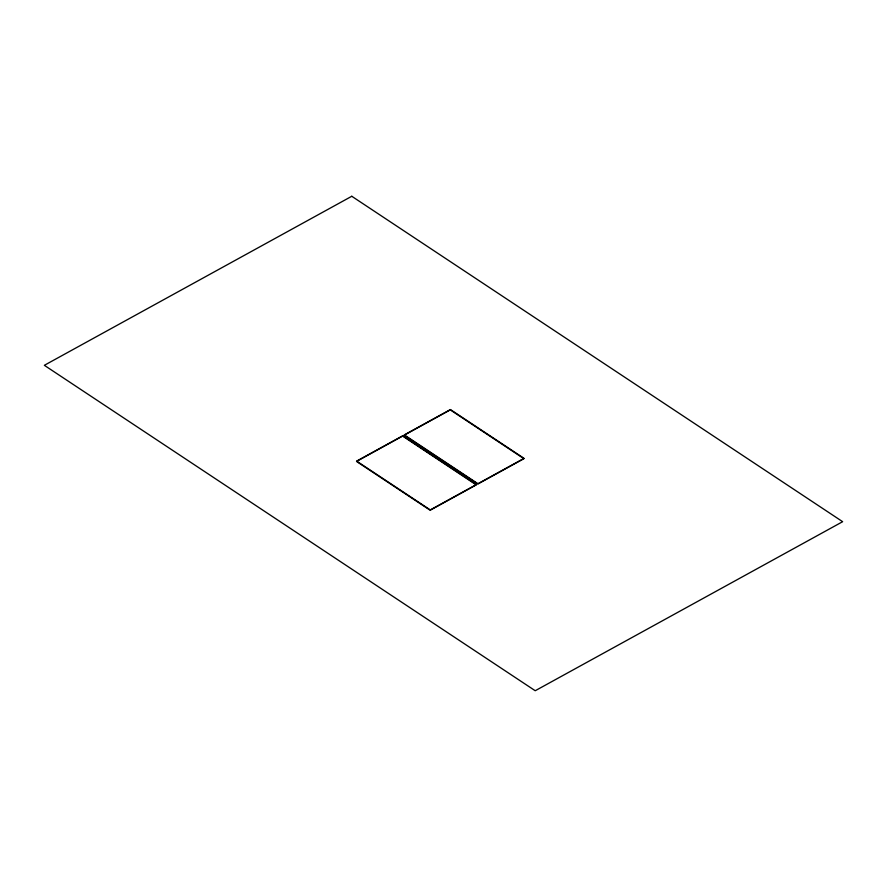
<?xml version="1.0" encoding="UTF-8"?>
<svg xmlns="http://www.w3.org/2000/svg" width="887" height="887" viewBox="0 0 887 887"><rect width="100%" height="100%" fill="white"/><g stroke="black" fill="none" stroke-linecap="round" stroke-linejoin="round"><path stroke-width="1.33" d="M351.773 196.271L44.35 365.311L535.227 690.729L842.65 521.689L351.773 196.271M402.776 435.75L356.663 461.107L430.295 509.914L476.408 484.557L402.776 435.75M450.43 409.55L404.317 434.896L477.949 483.714L524.062 458.357L450.43 409.55M402.631 436.082L356.519 461.44L430.151 510.247L476.264 484.89L402.631 436.082M450.286 409.883L404.173 435.229L477.805 484.047L523.918 458.69L450.286 409.883"/></g></svg>
